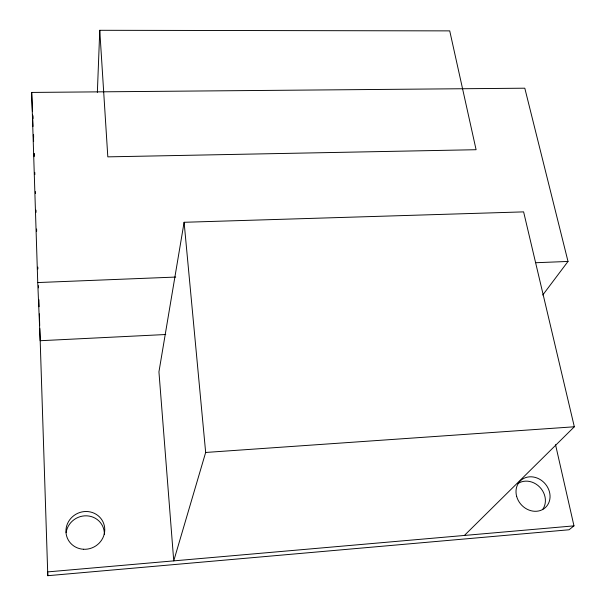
<?xml version="1.0" encoding="UTF-8"?>
<svg xmlns="http://www.w3.org/2000/svg" width="606" height="606" viewBox="0 0 606 606"><rect width="100%" height="100%" fill="white"/><g stroke="black" fill="none" stroke-linecap="round" stroke-linejoin="round"><path stroke-width="0.91" d="M97.361 92.385L99.763 30.3L449.728 30.876L476.096 149.712L107.815 156.856L99.763 30.3M184.103 222.288L158.939 371.849L173.74 560.876L205.661 452.462L184.103 222.288L523.614 211.88L574.329 426.783L464.401 535.446M542.734 295.046L568.011 261.444L524.804 88.203L31.671 92.43L37.739 282.555L40.185 340.716L165.764 334.512M573.973 525.864L569.049 529.773L47.798 575.7L47.616 571.905L573.973 525.864L555.528 444.69M205.661 452.462L574.329 426.783M37.739 282.555L175.74 277.063M535.871 262.724L568.011 261.444M31.671 92.43L32.421 111.33M32.572 115.11L33.019 126.442M33.36 134.949L33.625 141.562M34.11 153.841L34.224 156.674M32.951 115.678L33.042 118.511M33.557 134.57L33.648 137.403M34.163 153.462L34.224 155.356M34.769 172.354L34.845 174.611M35.39 191.602L35.451 193.488M35.989 210.138L36.057 212.365M36.595 229.03L36.663 231.242M37.814 267.102L37.875 268.988M38.413 285.706L38.481 287.865M38.92 299.705L39.095 306.742M39.375 313.885L39.701 325.619M39.791 328.444L47.798 575.7M517.819 483.656A18.127 15.779 48 0 1 539.696 487.08A18.127 15.779 48 0 1 542.817 509.267M66.137 532.545A19.407 18.528 -28.4 0 1 86.9 515.835A19.407 18.528 -28.4 0 1 104.346 534.515M83.492 549.256A19.597 18.703 -27.4 0 0 103.02 521.91A19.597 18.703 -27.4 0 0 69.554 520.009A19.597 18.703 -27.4 0 0 83.492 549.256M516.668 496.458A18.309 15.892 47.7 0 0 545.294 507.646A18.309 15.892 47.7 0 0 537.143 478.051A18.309 15.892 47.7 0 0 516.668 496.458"/></g></svg>
